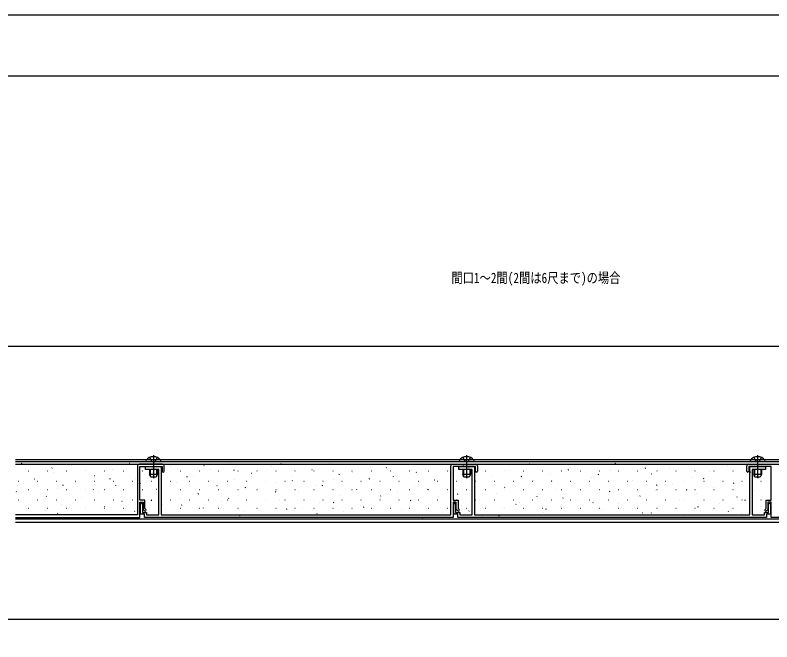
# Model space of a CAD drawing. Units: millimetres, scale not verified. Extents: x -841 to 841, y -594 to 594.
# Drawn here: x -0.1 to 483.1, y 193.6 to 594 of the extents above; entities that cross this region are included whole.
import ezdxf
from ezdxf.enums import TextEntityAlignment as Align

# ---------------------------------------------------------------- set-up
doc = ezdxf.new("R2010")
doc.units = ezdxf.units.MM
doc.header["$LTSCALE"] = 3
for name, color, linetype in [('0-1_USER1', 3, 'Continuous'), ('0-2_YKK_11', 7, 'Continuous'), ('0-3_YKK_12', 2, 'Continuous'), ('0-4_YKK_13', 4, 'Continuous'), ('0-5_YKK_D', 6, 'Continuous'), ('0-6_YKK_ZWAK', 7, 'Continuous')]:
    doc.layers.add(name, color=color, linetype=linetype)
doc.styles.add('ＭＳ ゴシック', font='')
doc.styles.get('ＭＳ ゴシック').set_extended_font_data('MS Gothic')

msp = doc.modelspace()

# ---------------------------------------------------------------- linework, layer by layer
at = {"layer": '0-2_YKK_11'}
for p, q in [((94.073, 307.092), (79.073, 307.092)), ((95.073, 302.692), (95.073, 306.092)), ((279.073, 307.092), (294.073, 307.092)), ((295.073, 306.092), (295.073, 302.692)), ((467.073, 302.692), (467.073, 306.092)), ((468.073, 307.092), (483.073, 307.092))]:
    msp.add_line(p, q, dxfattribs=at)
for points in [[(78.073, 306.092), (78.073, 274.692), (0.094, 274.692)], [(83.398, 278.116), (82.773, 278.741), (82.773, 284.092), (79.573, 284.092), (79.573, 305.592), (93.873, 305.592), (93.873, 302.692)], [(81.173, 281.492), (81.173, 276.292), (83.773, 276.292), (83.773, 274.692), (91.673, 274.692), (91.673, 303.592), (83.173, 303.592), (83.173, 305.592), (87.715, 305.592), (87.898, 305.472), (88.448, 305.472), (88.632, 305.592), (93.173, 305.592), (93.173, 274.692), (278.073, 274.692), (278.073, 306.092)], [(293.873, 302.692), (293.873, 305.592), (279.573, 305.592), (279.573, 284.092), (282.773, 284.092), (282.773, 278.741), (283.398, 278.116)], [(281.173, 281.492), (281.173, 276.292), (283.773, 276.292), (283.773, 274.692), (291.673, 274.692), (291.673, 303.592), (283.173, 303.592), (283.173, 305.592), (287.715, 305.592), (287.898, 305.472), (288.448, 305.472), (288.632, 305.592), (293.173, 305.592), (293.173, 274.692), (468.973, 274.692), (468.973, 305.592), (473.515, 305.592), (473.698, 305.472), (474.248, 305.472), (474.432, 305.592), (478.973, 305.592), (478.973, 303.592), (470.473, 303.592), (470.473, 274.692), (478.373, 274.692), (478.373, 276.292), (480.973, 276.292), (480.973, 281.492)], [(478.749, 278.116), (479.373, 278.741), (479.373, 284.092), (482.573, 284.092), (482.573, 305.592), (468.273, 305.592), (468.273, 302.692)], [(0.094, 273.092), (79.573, 273.092), (79.573, 282.892), (81.573, 282.892), (81.573, 278.244), (82.549, 277.268)], [(279.573, 273.092), (82.573, 273.092), (82.573, 275.092), (79.973, 275.092), (79.973, 281.492)], [(282.549, 277.268), (281.573, 278.244), (281.573, 282.892), (279.573, 282.892), (279.573, 273.092)], [(479.573, 273.092), (282.573, 273.092), (282.573, 275.092), (279.973, 275.092), (279.973, 281.492)], [(482.173, 281.492), (482.173, 275.092), (479.573, 275.092), (479.573, 273.092)], [(681.073, 273.092), (482.573, 273.092), (482.573, 282.892), (480.573, 282.892), (480.573, 278.244), (479.598, 277.268)]]:
    msp.add_lwpolyline(points, dxfattribs=at)
for centre, radius, start, end in [((79.073, 306.092), 1, 90, 180), ((94.073, 306.092), 1, 0, 90), ((279.073, 306.092), 1, 90, 180), ((294.073, 306.092), 1, 0, 90), ((468.073, 306.092), 1, 90.00001, 179.99999), ((94.473, 302.692), 0.6, 180, 0), ((294.473, 302.692), 0.6, 180, 0), ((467.673, 302.692), 0.6, 179.99999, 0.00001), ((80.573, 281.492), 0.6, 0, 180), ((280.573, 281.492), 0.6, 359.99999, 180.00001), ((481.573, 281.492), 0.6, 359.99999, 180.00001), ((82.973, 277.692), 0.6, 225, 45), ((282.973, 277.692), 0.6, 225, 45), ((479.173, 277.692), 0.6, 134.99999, 315.00001)]:
    msp.add_arc(centre, radius, start, end, dxfattribs=at)
at = {"layer": '0-3_YKK_12'}
for p, q in [((0.094, 310.092), (656.573, 310.092)), ((0.094, 308.892), (656.073, 308.892)), ((0.094, 307.092), (680.573, 307.092)), ((0.094, 272.092), (680.573, 272.092)), ((0.094, 270.092), (680.573, 270.092))]:
    msp.add_line(p, q, dxfattribs=at)
at = {"layer": '0-4_YKK_13'}
for p, q in [((83.423, 309.492), (83.423, 309.392)), ((85.823, 311.404), (87.028, 308.987)), ((88.173, 312.892), (88.173, 298.193)), ((90.523, 311.404), (89.318, 308.987)), ((92.923, 309.492), (92.923, 309.392)), ((283.423, 309.492), (283.423, 309.392)), ((285.823, 311.404), (287.028, 308.987)), ((288.173, 312.892), (288.173, 298.193)), ((290.523, 311.404), (289.318, 308.987)), ((292.923, 309.492), (292.923, 309.392)), ((469.223, 309.492), (469.223, 309.392)), ((471.623, 311.404), (472.828, 308.987)), ((473.973, 312.892), (473.973, 298.193)), ((476.323, 311.404), (475.118, 308.987)), ((478.723, 309.492), (478.723, 309.392)), ((4.045, 307.478), (4.379, 307.699)), ((23.256, 304.522), (23.589, 304.743)), ((35.818, 306.023), (35.855, 306.036)), ((72.827, 307.765), (72.865, 307.778)), ((83.923, 308.892), (92.423, 308.892)), ((88.173, 308.378), (87.028, 308.987)), ((88.173, 308.378), (89.318, 308.987)), ((98.864, 305.621), (98.902, 305.635)), ((120.378, 306.122), (120.712, 306.343)), ((137.382, 307.897), (137.419, 307.911)), ((163.419, 305.754), (163.456, 305.767)), ((169.557, 307.33), (169.89, 307.551)), ((200.617, 307.562), (200.654, 307.576)), ((226.654, 305.419), (226.691, 305.432)), ((236.712, 304.765), (237.045, 304.986)), ((263.663, 307.16), (263.701, 307.174)), ((283.923, 308.892), (292.423, 308.892)), ((285.89, 305.973), (286.224, 306.194)), ((288.173, 308.378), (287.028, 308.987)), ((288.173, 308.378), (289.318, 308.987)), ((289.7, 305.017), (289.738, 305.03)), ((328.217, 307.293), (328.255, 307.306)), ((354.254, 305.149), (354.292, 305.163)), ((383.013, 307.573), (383.347, 307.793)), ((391.452, 306.958), (391.49, 306.971)), ((402.224, 304.617), (402.557, 304.837)), ((417.489, 304.814), (417.527, 304.828)), ((454.499, 306.556), (454.536, 306.569)), ((469.723, 308.892), (478.223, 308.892)), ((473.973, 308.378), (472.828, 308.987)), ((473.973, 308.378), (475.118, 308.987)), ((480.536, 304.412), (480.573, 304.426)), ((8.267, 302.808), (8.467, 302.808)), ((20.427, 302.808), (20.627, 302.808)), ((24.657, 302.071), (24.695, 302.084)), ((32.587, 302.808), (32.787, 302.808)), ((44.747, 302.808), (44.947, 302.808)), ((50.694, 299.927), (50.732, 299.94)), ((56.907, 302.808), (57.107, 302.808)), ((61.855, 303.879), (61.892, 303.893)), ((69.067, 302.808), (69.267, 302.808)), ((81.227, 302.808), (81.427, 302.808)), ((85.673, 303.392), (85.673, 300.592)), ((90.673, 300.592), (85.673, 300.592)), ((86.473, 298.892), (85.673, 300.592)), ((86.106, 303.392), (86.106, 299.672)), ((87.892, 301.736), (87.929, 301.749)), ((90.673, 300.592), (89.873, 298.892)), ((90.24, 303.392), (90.24, 299.672)), ((90.411, 301.958), (90.744, 302.179)), ((90.673, 303.392), (90.673, 300.592)), ((93.387, 302.808), (93.587, 302.808)), ((105.547, 302.808), (105.747, 302.808)), ((113.929, 299.592), (113.966, 299.605)), ((117.707, 302.808), (117.907, 302.808)), ((124.901, 303.478), (124.939, 303.491)), ((129.867, 302.808), (130.067, 302.808)), ((139.589, 303.166), (139.923, 303.387)), ((142.027, 302.808), (142.227, 302.808)), ((150.938, 301.334), (150.976, 301.347)), ((154.187, 302.808), (154.387, 302.808)), ((166.347, 302.808), (166.547, 302.808)), ((178.507, 302.808), (178.707, 302.808)), ((189.456, 303.61), (189.493, 303.623)), ((190.667, 302.808), (190.867, 302.808)), ((202.827, 302.808), (203.027, 302.808)), ((206.744, 300.601), (207.078, 300.822)), ((214.987, 302.808), (215.187, 302.808)), ((215.493, 301.466), (215.53, 301.48)), ((227.147, 302.808), (227.347, 302.808)), ((239.307, 302.808), (239.507, 302.808)), ((251.467, 302.808), (251.667, 302.808)), ((252.691, 303.275), (252.728, 303.288)), ((255.922, 301.809), (256.256, 302.03)), ((263.627, 302.808), (263.827, 302.808)), ((275.787, 302.808), (275.987, 302.808)), ((278.728, 301.131), (278.765, 301.145)), ((285.673, 303.392), (285.673, 300.592)), ((290.673, 300.592), (285.673, 300.592)), ((286.473, 298.892), (285.673, 300.592)), ((286.106, 303.392), (286.106, 299.672)), ((287.947, 302.808), (288.147, 302.808)), ((290.673, 300.592), (289.873, 298.892)), ((290.24, 303.392), (290.24, 299.672)), ((290.673, 303.392), (290.673, 300.592)), ((300.107, 302.808), (300.307, 302.808)), ((312.267, 302.808), (312.467, 302.808)), ((315.737, 302.873), (315.775, 302.887)), ((324.427, 302.808), (324.627, 302.808)), ((336.587, 302.808), (336.787, 302.808)), ((341.774, 300.73), (341.812, 300.743)), ((348.747, 302.808), (348.947, 302.808)), ((353.045, 303.408), (353.379, 303.629)), ((360.907, 302.808), (361.107, 302.808)), ((372.256, 300.453), (372.589, 300.673)), ((373.067, 302.808), (373.267, 302.808)), ((380.291, 303.006), (380.329, 303.019)), ((385.227, 302.808), (385.427, 302.808)), ((397.387, 302.808), (397.587, 302.808)), ((406.328, 300.862), (406.366, 300.875)), ((409.547, 302.808), (409.747, 302.808)), ((421.707, 302.808), (421.907, 302.808)), ((433.867, 302.808), (434.067, 302.808)), ((443.526, 302.671), (443.564, 302.684)), ((446.027, 302.808), (446.227, 302.808)), ((458.187, 302.808), (458.387, 302.808)), ((469.379, 302.052), (469.712, 302.273)), ((469.563, 300.527), (469.601, 300.54)), ((470.347, 302.808), (470.547, 302.808)), ((471.473, 303.392), (471.473, 300.592)), ((476.473, 300.592), (471.473, 300.592)), ((472.273, 298.892), (471.473, 300.592)), ((471.906, 303.392), (471.906, 299.672)), ((476.473, 300.592), (475.673, 298.892)), ((476.04, 303.392), (476.04, 299.672)), ((476.473, 303.392), (476.473, 300.592)), ((482.507, 302.808), (482.707, 302.808)), ((1.807, 296.348), (2.007, 296.348)), ((12.176, 297.651), (12.214, 297.664)), ((13.967, 296.348), (14.167, 296.348)), ((26.127, 296.348), (26.327, 296.348)), ((38.213, 295.507), (38.251, 295.521)), ((38.287, 296.348), (38.487, 296.348)), ((50.447, 296.348), (50.647, 296.348)), ((60.443, 297.794), (60.776, 298.014)), ((62.607, 296.348), (62.807, 296.348)), ((74.767, 296.348), (74.967, 296.348)), ((76.731, 297.783), (76.769, 297.797)), ((79.653, 294.838), (79.987, 295.059)), ((89.873, 298.892), (86.473, 298.892)), ((86.927, 296.348), (87.127, 296.348)), ((99.087, 296.348), (99.287, 296.348)), ((102.768, 295.64), (102.806, 295.653)), ((109.621, 299.002), (109.955, 299.223)), ((111.247, 296.348), (111.447, 296.348)), ((123.407, 296.348), (123.607, 296.348)), ((135.567, 296.348), (135.767, 296.348)), ((139.966, 297.448), (140.003, 297.462)), ((147.727, 296.348), (147.927, 296.348)), ((159.887, 296.348), (160.087, 296.348)), ((166.003, 295.305), (166.04, 295.318)), ((172.047, 296.348), (172.247, 296.348)), ((176.776, 296.437), (177.11, 296.658)), ((176.975, 299.19), (177.013, 299.204)), ((184.207, 296.348), (184.407, 296.348)), ((196.367, 296.348), (196.567, 296.348)), ((203.012, 297.047), (203.05, 297.06)), ((208.527, 296.348), (208.727, 296.348)), ((220.687, 296.348), (220.887, 296.348)), ((225.955, 297.645), (226.288, 297.866)), ((229.049, 294.903), (229.087, 294.916)), ((232.847, 296.348), (233.047, 296.348)), ((241.53, 299.323), (241.567, 299.336)), ((245.007, 296.348), (245.207, 296.348)), ((257.167, 296.348), (257.367, 296.348)), ((267.567, 297.179), (267.604, 297.192)), ((269.327, 296.348), (269.527, 296.348)), ((281.487, 296.348), (281.687, 296.348)), ((289.873, 298.892), (286.473, 298.892)), ((293.11, 295.08), (293.443, 295.301)), ((293.604, 295.035), (293.641, 295.049)), ((293.647, 296.348), (293.847, 296.348)), ((304.765, 298.988), (304.802, 299.001)), ((305.807, 296.348), (306.007, 296.348)), ((317.967, 296.348), (318.167, 296.348)), ((323.077, 299.244), (323.411, 299.465)), ((330.127, 296.348), (330.327, 296.348)), ((330.802, 296.844), (330.839, 296.857)), ((342.287, 296.348), (342.487, 296.348)), ((342.288, 296.289), (342.622, 296.509)), ((354.447, 296.348), (354.647, 296.348)), ((366.607, 296.348), (366.807, 296.348)), ((367.811, 298.586), (367.849, 298.599)), ((378.767, 296.348), (378.967, 296.348)), ((390.927, 296.348), (391.127, 296.348)), ((393.848, 296.442), (393.886, 296.456)), ((403.087, 296.348), (403.287, 296.348)), ((415.247, 296.348), (415.447, 296.348)), ((427.407, 296.348), (427.607, 296.348)), ((432.365, 298.718), (432.403, 298.732)), ((439.411, 297.888), (439.744, 298.109)), ((439.567, 296.348), (439.767, 296.348)), ((451.727, 296.348), (451.927, 296.348)), ((458.402, 296.575), (458.44, 296.588)), ((458.622, 294.932), (458.955, 295.153)), ((463.887, 296.348), (464.087, 296.348)), ((475.673, 298.892), (472.273, 298.892)), ((476.047, 296.348), (476.247, 296.348)), ((1.204, 293.766), (1.242, 293.779)), ((8.267, 290.848), (8.467, 290.848)), ((20.427, 290.848), (20.627, 290.848)), ((27.241, 291.622), (27.279, 291.635)), ((30.475, 293.63), (30.809, 293.85)), ((32.587, 290.848), (32.787, 290.848)), ((44.747, 290.848), (44.947, 290.848)), ((49.686, 290.674), (50.019, 290.895)), ((56.907, 290.848), (57.107, 290.848)), ((64.25, 293.364), (64.288, 293.377)), ((69.067, 290.848), (69.267, 290.848)), ((81.227, 290.848), (81.427, 290.848)), ((90.287, 291.22), (90.325, 291.234)), ((93.387, 290.848), (93.587, 290.848)), ((105.547, 290.848), (105.747, 290.848)), ((117.707, 290.848), (117.907, 290.848)), ((128.805, 293.496), (128.843, 293.51)), ((129.867, 290.848), (130.067, 290.848)), ((142.027, 290.848), (142.227, 290.848)), ((146.808, 292.273), (147.142, 292.494)), ((154.187, 290.848), (154.387, 290.848)), ((154.842, 291.353), (154.88, 291.366)), ((166.347, 290.848), (166.547, 290.848)), ((178.507, 290.848), (178.707, 290.848)), ((190.667, 290.848), (190.867, 290.848)), ((192.04, 293.161), (192.077, 293.175)), ((195.987, 293.481), (196.32, 293.702)), ((202.827, 290.848), (203.027, 290.848)), ((214.987, 290.848), (215.187, 290.848)), ((218.077, 291.018), (218.114, 291.031)), ((227.147, 290.848), (227.347, 290.848)), ((239.307, 290.848), (239.507, 290.848)), ((251.467, 290.848), (251.667, 290.848)), ((255.086, 292.759), (255.124, 292.773)), ((263.142, 290.916), (263.475, 291.137)), ((263.627, 290.848), (263.827, 290.848)), ((275.787, 290.848), (275.987, 290.848)), ((281.123, 290.616), (281.161, 290.629)), ((287.947, 290.848), (288.147, 290.848)), ((300.107, 290.848), (300.307, 290.848)), ((312.267, 290.848), (312.467, 290.848)), ((312.32, 292.124), (312.654, 292.345)), ((319.641, 292.892), (319.678, 292.905)), ((324.427, 290.848), (324.627, 290.848)), ((336.587, 290.848), (336.787, 290.848)), ((345.678, 290.748), (345.715, 290.762)), ((348.747, 290.848), (348.947, 290.848)), ((356.839, 294.7), (356.876, 294.714)), ((360.907, 290.848), (361.107, 290.848)), ((373.067, 290.848), (373.267, 290.848)), ((382.876, 292.557), (382.913, 292.57)), ((385.227, 290.848), (385.427, 290.848)), ((397.387, 290.848), (397.587, 290.848)), ((408.913, 290.413), (408.95, 290.427)), ((409.443, 293.724), (409.777, 293.945)), ((409.547, 290.848), (409.747, 290.848)), ((419.885, 294.299), (419.923, 294.312)), ((421.707, 290.848), (421.907, 290.848)), ((428.654, 290.768), (428.987, 290.989)), ((433.867, 290.848), (434.067, 290.848)), ((445.922, 292.155), (445.96, 292.168)), ((446.027, 290.848), (446.227, 290.848)), ((458.187, 290.848), (458.387, 290.848)), ((470.347, 290.848), (470.547, 290.848)), ((471.959, 290.011), (471.997, 290.025)), ((482.507, 290.848), (482.707, 290.848)), ((0.507, 289.466), (0.841, 289.686)), ((16.08, 287.67), (16.118, 287.683)), ((19.718, 286.51), (20.051, 286.73)), ((42.117, 285.526), (42.155, 285.539)), ((53.278, 289.478), (53.316, 289.492)), ((79.315, 287.335), (79.353, 287.348)), ((105.352, 285.191), (105.39, 285.204)), ((116.324, 289.077), (116.362, 289.09)), ((116.841, 288.109), (117.174, 288.33)), ((136.051, 285.153), (136.385, 285.374)), ((142.361, 286.933), (142.399, 286.946)), ((166.019, 289.317), (166.353, 289.538)), ((180.879, 289.209), (180.917, 289.222)), ((206.916, 287.065), (206.954, 287.079)), ((233.174, 286.752), (233.508, 286.973)), ((244.114, 288.874), (244.151, 288.887)), ((270.151, 286.73), (270.188, 286.744)), ((282.353, 287.96), (282.686, 288.181)), ((307.16, 288.472), (307.198, 288.486)), ((333.197, 286.329), (333.235, 286.342)), ((349.507, 285.396), (349.841, 285.616)), ((371.715, 288.605), (371.752, 288.618)), ((379.475, 289.56), (379.809, 289.781)), ((397.752, 286.461), (397.789, 286.474)), ((398.686, 286.604), (399.019, 286.825)), ((434.95, 288.27), (434.987, 288.283)), ((460.987, 286.126), (461.024, 286.139)), ((1.807, 284.388), (2.007, 284.388)), ((3.599, 283.25), (3.637, 283.263)), ((13.967, 284.388), (14.167, 284.388)), ((26.127, 284.388), (26.327, 284.388)), ((29.636, 281.106), (29.674, 281.12)), ((38.287, 284.388), (38.487, 284.388)), ((50.447, 284.388), (50.647, 284.388)), ((62.607, 284.388), (62.807, 284.388)), ((68.154, 283.382), (68.192, 283.396)), ((74.767, 284.388), (74.967, 284.388)), ((86.873, 283.945), (87.206, 284.166)), ((86.927, 284.388), (87.127, 284.388)), ((94.191, 281.239), (94.229, 281.252)), ((99.087, 284.388), (99.287, 284.388)), ((106.084, 280.989), (106.417, 281.21)), ((111.247, 284.388), (111.447, 284.388)), ((123.407, 284.388), (123.607, 284.388)), ((131.389, 283.047), (131.427, 283.061)), ((135.567, 284.388), (135.767, 284.388)), ((147.727, 284.388), (147.927, 284.388)), ((157.426, 280.904), (157.464, 280.917)), ((159.887, 284.388), (160.087, 284.388)), ((168.398, 284.789), (168.436, 284.803)), ((172.047, 284.388), (172.247, 284.388)), ((184.207, 284.388), (184.407, 284.388)), ((194.435, 282.646), (194.473, 282.659)), ((196.367, 284.388), (196.567, 284.388)), ((203.206, 282.588), (203.54, 282.809)), ((208.527, 284.388), (208.727, 284.388)), ((220.472, 280.502), (220.51, 280.515)), ((220.687, 284.388), (220.887, 284.388)), ((232.847, 284.388), (233.047, 284.388)), ((232.953, 284.922), (232.991, 284.935)), ((245.007, 284.388), (245.207, 284.388)), ((252.385, 283.796), (252.718, 284.017)), ((257.167, 284.388), (257.367, 284.388)), ((258.99, 282.778), (259.028, 282.791)), ((269.327, 284.388), (269.527, 284.388)), ((281.487, 284.388), (281.687, 284.388)), ((285.027, 280.634), (285.065, 280.648)), ((293.647, 284.388), (293.847, 284.388)), ((296.188, 284.587), (296.225, 284.6)), ((305.807, 284.388), (306.007, 284.388)), ((317.967, 284.388), (318.167, 284.388)), ((319.54, 281.232), (319.873, 281.452)), ((322.225, 282.443), (322.262, 282.456)), ((330.127, 284.388), (330.327, 284.388)), ((342.287, 284.388), (342.487, 284.388)), ((348.262, 280.299), (348.299, 280.313)), ((354.447, 284.388), (354.647, 284.388)), ((359.234, 284.185), (359.272, 284.198)), ((366.607, 284.388), (366.807, 284.388)), ((368.718, 282.44), (369.052, 282.661)), ((378.767, 284.388), (378.967, 284.388)), ((385.271, 282.041), (385.309, 282.055)), ((390.927, 284.388), (391.127, 284.388)), ((403.087, 284.388), (403.287, 284.388)), ((415.247, 284.388), (415.447, 284.388)), ((423.789, 284.317), (423.826, 284.331)), ((427.407, 284.388), (427.607, 284.388)), ((439.567, 284.388), (439.767, 284.388)), ((449.826, 282.174), (449.863, 282.187)), ((451.727, 284.388), (451.927, 284.388)), ((463.887, 284.388), (464.087, 284.388)), ((465.841, 284.039), (466.174, 284.26)), ((476.047, 284.388), (476.247, 284.388)), ((8.267, 278.888), (8.467, 278.888)), ((18.664, 277.221), (18.702, 277.234)), ((20.427, 278.888), (20.627, 278.888)), ((26.937, 275.617), (27.271, 275.838)), ((32.587, 278.888), (32.787, 278.888)), ((44.747, 278.888), (44.947, 278.888)), ((55.673, 278.963), (55.711, 278.976)), ((56.905, 279.781), (57.239, 280.002)), ((56.907, 278.888), (57.107, 278.888)), ((69.067, 278.888), (69.267, 278.888)), ((76.116, 276.825), (76.449, 277.046)), ((81.227, 278.888), (81.427, 278.888)), ((81.71, 276.819), (81.748, 276.833)), ((93.387, 278.888), (93.587, 278.888)), ((105.547, 278.888), (105.747, 278.888)), ((117.707, 278.888), (117.907, 278.888)), ((120.228, 279.095), (120.266, 279.109)), ((129.867, 278.888), (130.067, 278.888)), ((142.027, 278.888), (142.227, 278.888)), ((146.265, 276.952), (146.303, 276.965)), ((154.187, 278.888), (154.387, 278.888)), ((166.347, 278.888), (166.547, 278.888)), ((173.238, 278.424), (173.572, 278.645)), ((178.507, 278.888), (178.707, 278.888)), ((183.463, 278.76), (183.501, 278.774)), ((190.667, 278.888), (190.867, 278.888)), ((192.449, 275.468), (192.783, 275.689)), ((202.827, 278.888), (203.027, 278.888)), ((209.5, 276.617), (209.538, 276.63)), ((214.987, 278.888), (215.187, 278.888)), ((222.417, 279.632), (222.75, 279.853)), ((227.147, 278.888), (227.347, 278.888)), ((239.307, 278.888), (239.507, 278.888)), ((246.509, 278.358), (246.547, 278.372)), ((251.467, 278.888), (251.667, 278.888)), ((263.627, 278.888), (263.827, 278.888)), ((272.546, 276.215), (272.584, 276.228)), ((275.787, 278.888), (275.987, 278.888)), ((287.947, 278.888), (288.147, 278.888)), ((289.572, 277.068), (289.905, 277.288)), ((300.107, 278.888), (300.307, 278.888)), ((311.064, 278.491), (311.102, 278.504)), ((312.267, 278.888), (312.467, 278.888)), ((324.427, 278.888), (324.627, 278.888)), ((336.587, 278.888), (336.787, 278.888)), ((337.101, 276.347), (337.139, 276.361)), ((338.75, 278.276), (339.084, 278.496)), ((348.747, 278.888), (348.947, 278.888)), ((360.907, 278.888), (361.107, 278.888)), ((373.067, 278.888), (373.267, 278.888)), ((374.299, 278.156), (374.336, 278.169)), ((385.227, 278.888), (385.427, 278.888)), ((397.387, 278.888), (397.587, 278.888)), ((400.336, 276.012), (400.373, 276.026)), ((405.905, 275.711), (406.239, 275.932)), ((409.547, 278.888), (409.747, 278.888)), ((411.308, 279.898), (411.346, 279.911)), ((421.707, 278.888), (421.907, 278.888)), ((433.867, 278.888), (434.067, 278.888)), ((435.873, 279.875), (436.207, 280.096)), ((437.345, 277.754), (437.383, 277.767)), ((446.027, 278.888), (446.227, 278.888)), ((455.084, 276.919), (455.417, 277.14)), ((458.187, 278.888), (458.387, 278.888)), ((463.382, 275.61), (463.42, 275.624)), ((470.347, 278.888), (470.547, 278.888)), ((475.863, 280.03), (475.9, 280.043)), ((482.507, 278.888), (482.707, 278.888)), ((7.503, 273.269), (7.541, 273.282)), ((44.701, 275.077), (44.739, 275.091)), ((107.747, 274.676), (107.785, 274.689)), ((143.271, 274.26), (143.604, 274.481)), ((172.302, 274.808), (172.34, 274.821)), ((235.537, 274.473), (235.575, 274.486)), ((259.889, 273.092), (259.938, 273.124)), ((298.583, 274.071), (298.621, 274.085)), ((308.783, 274.112), (309.116, 274.332)), ((363.138, 274.204), (363.176, 274.217)), ((426.373, 273.869), (426.41, 273.882))]:
    msp.add_line(p, q, dxfattribs=at)
for centre, radius, start, end in [((88.173, 305.992), 5.9, 36.38156, 143.61844), ((83.923, 309.392), 0.5, 180, 270), ((92.423, 309.392), 0.5, 270, 0), ((288.173, 305.992), 5.9, 36.38156, 143.61844), ((283.923, 309.392), 0.5, 180, 270), ((292.423, 309.392), 0.5, 270, 0), ((473.973, 305.992), 5.9, 36.38156, 143.61844), ((469.723, 309.392), 0.5, 180, 270), ((478.223, 309.392), 0.5, 270, 0)]:
    msp.add_arc(centre, radius, start, end, dxfattribs=at)
at = {"layer": '0-5_YKK_D'}
for p, q in [((-713.927, 382.482), (676.073, 382.482)), ((-716.927, 208.154), (679.073, 208.154))]:
    msp.add_line(p, q, dxfattribs=at)
at = {"layer": '0-6_YKK_ZWAK'}
msp.add_line((779.004, 555), (-780.996, 555), dxfattribs=at)
msp.add_lwpolyline([(-841, -594), (841, -594), (841, 594), (-841, 594)], close=True, dxfattribs=at)

# ---------------------------------------------------------------- texts
at = {"layer": '0-1_USER1', "style": 'ＭＳ ゴシック', "width": 0.8}
msp.add_text('間口1～2間(2間は6尺まで)の場合', height=6.598, dxfattribs=at).set_placement((278.465, 420.857), align=Align.BOTTOM_LEFT)

doc.saveas('drawing.dxf')
